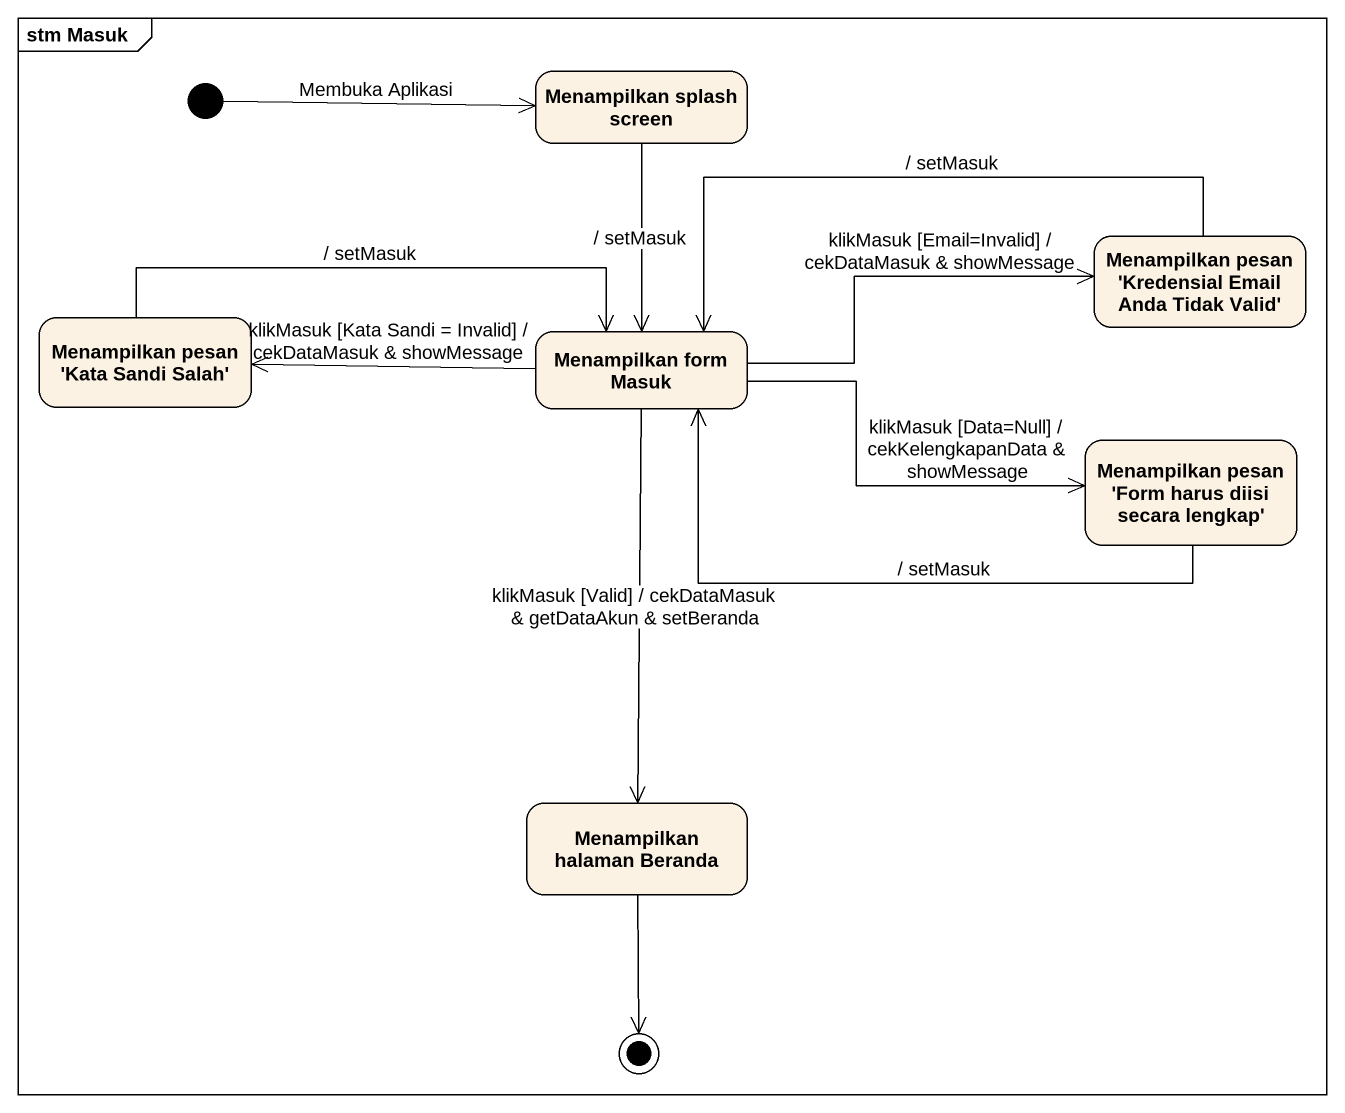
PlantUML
@startuml
mainframe stm Masuk
hide empty description
state "Menampilkan splash screen" as Menampilkan_splash_screen
state "Menampilkan pesan 'Kredensial Email Anda Tidak Valid'" as Menampilkan_pesan
state "Menampilkan pesan 'Kata Sandi Salah'" as Menampilkan_pesan_Kata
state "Menampilkan form Masuk" as Menampilkan_form_Masuk
state "Menampilkan pesan 'Form harus diisi secara lengkap'" as Menampilkan_pesan_Form
state "Menampilkan halaman Beranda" as Menampilkan_halaman_Beranda
[*] -right-> Menampilkan_splash_screen : Membuka Aplikasi
Menampilkan_splash_screen --> Menampilkan_form_Masuk : / setMasuk
Menampilkan_pesan -left-> Menampilkan_form_Masuk : / setMasuk
Menampilkan_pesan_Kata -right-> Menampilkan_form_Masuk : / setMasuk
Menampilkan_form_Masuk -right-> Menampilkan_pesan : klikMasuk [Email=Invalid] / cekDataMasuk & showMessage
Menampilkan_form_Masuk -left-> Menampilkan_pesan_Kata : klikMasuk [Kata Sandi = Invalid] / cekDataMasuk & showMessage
Menampilkan_form_Masuk -right-> Menampilkan_pesan_Form : klikMasuk [Data=Null] / cekKelengkapanData & showMessage
Menampilkan_form_Masuk --> Menampilkan_halaman_Beranda : klikMasuk [Valid] / cekDataMasuk & getDataAkun & setBeranda
Menampilkan_pesan_Form -left-> Menampilkan_form_Masuk : / setMasuk
Menampilkan_halaman_Beranda --> [*]
@enduml
